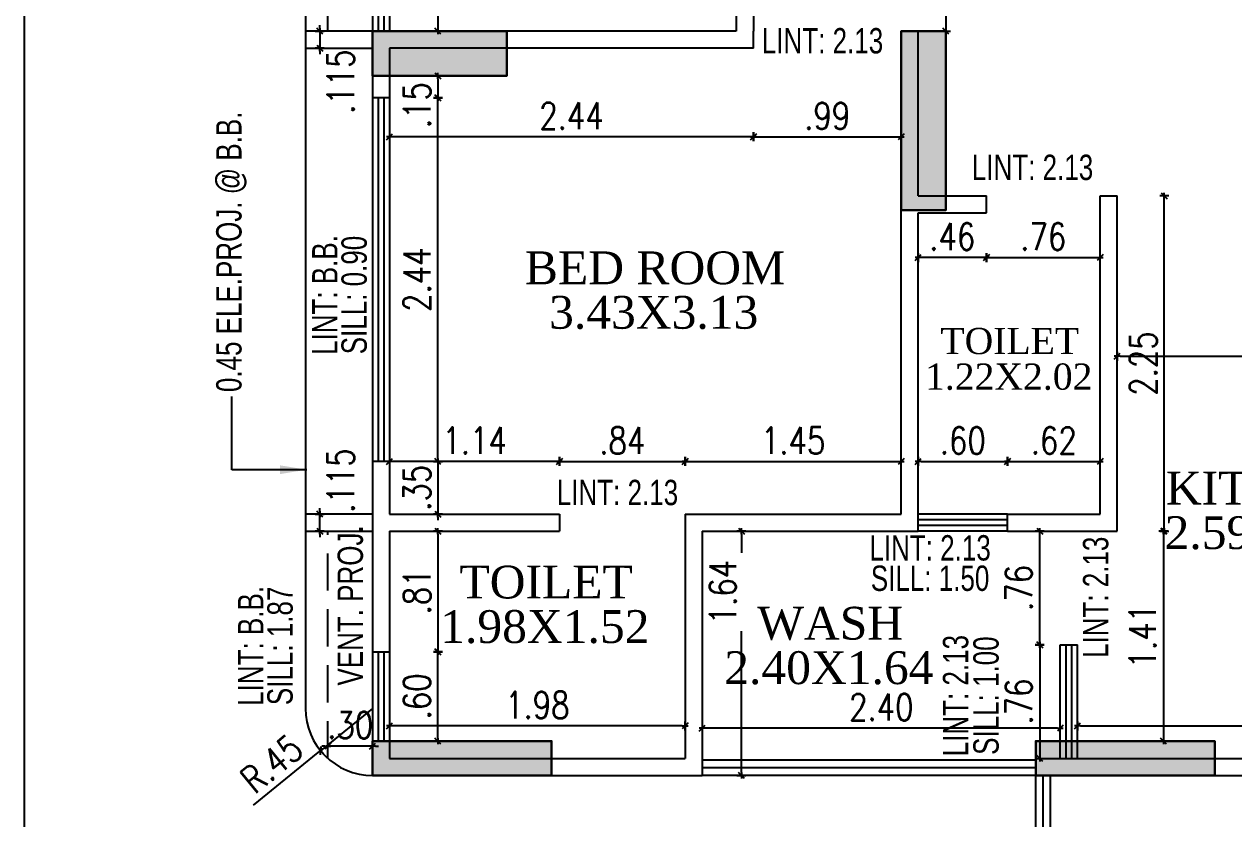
# Model space of a CAD drawing. Header units: inches. Extents: x 14235 to 14499, y 0 to 2549.
# Drawn here: x 14292.83 to 14300.94, y 2368.56 to 2373.89 of the extents above; entities that cross this region are included whole.
import ezdxf
from ezdxf.enums import TextEntityAlignment as Align

# ---------------------------------------------------------------- set-up
doc = ezdxf.new("R2010")
doc.units = ezdxf.units.IN
doc.header["$LTSCALE"] = 0.25
doc.header["$MEASUREMENT"] = 0
doc.header["$PDMODE"] = 35
doc.linetypes.add('DASHEDX2', pattern=[1.5, 1, -0.5])
for name, color, linetype in [('edges', 1, 'Continuous'), ('proj-internal', 1, 'DASHEDX2'), ('Stair', 56, 'Continuous'), ('steel', 251, 'Continuous'), ('text-large', 7, 'Continuous'), ('wall', 7, 'Continuous'), ('windows', 106, 'Continuous'), ('WORK TEX', 6, 'Continuous'), ('WORKING DIM', 7, 'Continuous')]:
    doc.layers.add(name, color=color, linetype=linetype)
doc.layers.add('P-COL', color=7, linetype='Continuous', lineweight=30)
doc.layers.add('P-COLHAT', color=8, linetype='Continuous', lineweight=25)
doc.styles.add('ARIAL', font='TIMES_0.TTF')
doc.styles.add('ARL', font='swisscl_0.ttf')
doc.styles.add('romans', font='romans.shx', dxfattribs={"width": 0.8})
doc.dimstyles.new('121', dxfattribs={"dimscale": 0.1, "dimtxt": 1.8, "dimasz": 0.2, "dimexe": 0.03125, "dimexo": 0.25, "dimgap": 0.5, "dimtad": 1, "dimzin": 4, "dimdsep": 46, "dimtxsty": 'romans', "dimblk1": 'MINITICK', "dimblk2": 'MINITICK', "dimsah": 1, "dimcen": 1, "dimse1": 1, "dimse2": 1, "dimclrd": 252, "dimclre": 256, "dimclrt": 7, "dimadec": 3, "dimazin": 0, "dimtfac": 0.8, "dimtix": 1, "dimtmove": 2, "dimatfit": 3, "dimfxl": 0, "dimtolj": 1, "dimtzin": 3, "dimarcsym": 0})
doc.dimstyles.new('DFSGSG', dxfattribs={"dimtxt": 0.17, "dimasz": 0.18, "dimexe": 0.18, "dimexo": 0.0625, "dimgap": 0.09, "dimtad": 1, "dimzin": 0, "dimdsep": 46, "dimtxsty": 'ARIAL', "dimcen": 0.09, "dimse1": 1, "dimse2": 1, "dimaunit": 1, "dimadec": 0, "dimazin": 0, "dimtfac": 1, "dimtix": 1, "dimtofl": 0, "dimtmove": 0, "dimatfit": 3, "dimfxl": 0, "dimtolj": 1, "dimtzin": 0, "dimarcsym": 0})

# ---------------------------------------------------------------- blocks, each defined once
blk = doc.blocks.new('B')
at = {"layer": 'P-COLHAT', "lineweight": 30}
for points in [[(-0.3, -4.2067), (-0.3, -4.5067), (0.6, -4.5067), (0.6, -4.2067)], [(3.2442, -5.4067), (3.5442, -5.4067), (3.5442, -4.2067), (3.2442, -4.2067)], [(-0.3, -9.1991), (-0.3, -8.9691), (0.9, -8.9691), (0.9, -9.1991)], [(4.1463, -9.1991), (4.1463, -8.9691), (5.3463, -8.9691), (5.3463, -9.1991)]]:
    blk.add_hatch(color=256, dxfattribs=at).paths.add_polyline_path(points)
at = {"layer": 'P-COL'}
for points in [[(-0.3, -4.2067), (-0.3, -4.5067), (0.6, -4.5067), (0.6, -4.2067)], [(3.2442, -5.4067), (3.5442, -5.4067), (3.5442, -4.2067), (3.2442, -4.2067)], [(-0.3, -9.1991), (-0.3, -8.9691), (0.9, -8.9691), (0.9, -9.1991)], [(4.1463, -9.1991), (4.1463, -8.9691), (5.3463, -8.9691), (5.3463, -9.1991)]]:
    blk.add_lwpolyline(points, close=True, dxfattribs=at)
blk = doc.blocks.new('MINITICK')
at = {"color": 7}
for p, q in [((1, 1), (-1, -1)), ((-1, 0), (1, 0)), ((0, -1.5), (0, 1.5))]:
    blk.add_line(p, q, dxfattribs=at)
blk = doc.blocks.new('*D160')
at = {"layer": 'Defpoints', "color": 0, "transparency": 16777216}
for p in [(14295.2779, 2374.4455), (14295.2779, 2373.8457), (14295.6018, 2373.8457)]:
    blk.add_point(p, dxfattribs=at)
at = {"layer": 'WORKING DIM', "color": 252, "lineweight": -2, "transparency": 16777216}
blk.add_line((14295.6018, 2374.4255), (14295.6018, 2373.8657), dxfattribs=at)
at = {"layer": 'WORKING DIM', "color": 252, "lineweight": -2, "transparency": 16777216, "xscale": 0.02, "yscale": 0.02, "zscale": 0.02}
for p, rotation in [((14295.6018, 2374.4455), 90), ((14295.6018, 2373.8457), 270)]:
    blk.add_blockref('MINITICK', p, dxfattribs=dict(at, rotation=rotation))
at = {"layer": 'WORKING DIM', "color": 7, "transparency": 16777216, "insert": (14295.4618, 2374.1456), "char_height": 0.18, "attachment_point": 5, "rotation": 90, "style": 'romans'}
blk.add_mtext('\\A1;.60', dxfattribs=at)
blk = doc.blocks.new('*D173')
at = {"layer": 'Defpoints', "color": 0, "transparency": 16777216}
for p in [(14299.0698, 2375.3701), (14299.0078, 2373.8457), (14299.0078, 2373.8457)]:
    blk.add_point(p, dxfattribs=at)
at = {"layer": 'WORKING DIM', "color": 252, "lineweight": -2, "transparency": 16777216}
blk.add_line((14299.0078, 2375.3501), (14299.0078, 2373.8657), dxfattribs=at)
at = {"layer": 'WORKING DIM', "color": 252, "lineweight": -2, "transparency": 16777216, "xscale": 0.02, "yscale": 0.02, "zscale": 0.02}
for p, rotation in [((14299.0078, 2375.3701), 90), ((14299.0078, 2373.8457), 270)]:
    blk.add_blockref('MINITICK', p, dxfattribs=dict(at, rotation=rotation))
at = {"layer": 'WORKING DIM', "color": 7, "transparency": 16777216, "insert": (14298.8678, 2374.6079), "char_height": 0.18, "attachment_point": 5, "rotation": 90, "style": 'romans'}
blk.add_mtext('\\A1;1.52', dxfattribs=at)
blk = doc.blocks.new('*D174')
at = {"layer": 'Defpoints', "color": 0, "transparency": 16777216}
for p in [(14295.2779, 2373.5457), (14295.2779, 2373.3984), (14295.6018, 2373.3984)]:
    blk.add_point(p, dxfattribs=at)
at = {"layer": 'WORKING DIM', "color": 252, "lineweight": -2, "transparency": 16777216}
blk.add_line((14295.6018, 2373.5257), (14295.6018, 2373.4184), dxfattribs=at)
at = {"layer": 'WORKING DIM', "color": 252, "lineweight": -2, "transparency": 16777216, "xscale": 0.02, "yscale": 0.02, "zscale": 0.02}
for p, rotation in [((14295.6018, 2373.5457), 90), ((14295.6018, 2373.3984), 270)]:
    blk.add_blockref('MINITICK', p, dxfattribs=dict(at, rotation=rotation))
at = {"layer": 'WORKING DIM', "color": 7, "transparency": 16777216, "insert": (14295.4618, 2373.3495), "char_height": 0.18, "attachment_point": 5, "rotation": 90, "style": 'romans'}
blk.add_mtext('\\A1;.15', dxfattribs=at)
blk = doc.blocks.new('*D175')
at = {"layer": 'Defpoints', "color": 0, "transparency": 16777216}
for p in [(14295.2779, 2373.3984), (14295.6018, 2373.3984), (14295.2779, 2370.9594)]:
    blk.add_point(p, dxfattribs=at)
at = {"layer": 'WORKING DIM', "color": 252, "lineweight": -2, "transparency": 16777216}
blk.add_line((14295.6018, 2370.9794), (14295.6018, 2373.3784), dxfattribs=at)
at = {"layer": 'WORKING DIM', "color": 252, "lineweight": -2, "transparency": 16777216, "xscale": 0.02, "yscale": 0.02, "zscale": 0.02}
for p, rotation in [((14295.6018, 2373.3984), 90), ((14295.6018, 2370.9594), 270)]:
    blk.add_blockref('MINITICK', p, dxfattribs=dict(at, rotation=rotation))
at = {"layer": 'WORKING DIM', "color": 7, "transparency": 16777216, "insert": (14295.4618, 2372.1789), "char_height": 0.18, "attachment_point": 5, "rotation": 90, "style": 'romans'}
blk.add_mtext('\\A1;2.44', dxfattribs=at)
blk = doc.blocks.new('*D176')
at = {"layer": 'Defpoints', "color": 0, "transparency": 16777216}
for p in [(14295.2779, 2370.9594), (14295.2779, 2370.6064), (14295.6018, 2370.6064)]:
    blk.add_point(p, dxfattribs=at)
at = {"layer": 'WORKING DIM', "color": 252, "lineweight": -2, "transparency": 16777216}
for p, q in [((14295.6018, 2370.9794), (14295.6018, 2370.9994)), ((14295.6018, 2370.9594), (14295.6018, 2370.6064)), ((14295.6018, 2370.5864), (14295.6018, 2370.5664))]:
    blk.add_line(p, q, dxfattribs=at)
at = {"layer": 'WORKING DIM', "color": 252, "lineweight": -2, "transparency": 16777216, "xscale": 0.02, "yscale": 0.02, "zscale": 0.02}
for p, rotation in [((14295.6018, 2370.9594), 270), ((14295.6018, 2370.6064), 90)]:
    blk.add_blockref('MINITICK', p, dxfattribs=dict(at, rotation=rotation))
at = {"layer": 'WORKING DIM', "color": 7, "transparency": 16777216, "insert": (14295.4618, 2370.7829), "char_height": 0.18, "attachment_point": 5, "rotation": 90, "style": 'romans'}
blk.add_mtext('\\A1;.35', dxfattribs=at)
blk = doc.blocks.new('*D177')
at = {"layer": 'Defpoints', "color": 0, "transparency": 16777216}
for p in [(14297.7169, 2373.7314), (14295.2779, 2373.5457), (14295.2779, 2373.137)]:
    blk.add_point(p, dxfattribs=at)
at = {"layer": 'WORKING DIM', "color": 252, "lineweight": -2, "transparency": 16777216}
blk.add_line((14297.6969, 2373.137), (14295.2979, 2373.137), dxfattribs=at)
at = {"layer": 'WORKING DIM', "color": 252, "lineweight": -2, "transparency": 16777216, "xscale": 0.02, "yscale": 0.02, "zscale": 0.02, "rotation": 180}
blk.add_blockref('MINITICK', (14295.2779, 2373.137), dxfattribs=at)
at = {"layer": 'WORKING DIM', "color": 252, "lineweight": -2, "transparency": 16777216, "xscale": 0.02, "yscale": 0.02, "zscale": 0.02}
blk.add_blockref('MINITICK', (14297.7169, 2373.137), dxfattribs=at)
at = {"layer": 'WORKING DIM', "color": 7, "transparency": 16777216, "insert": (14296.4974, 2373.277), "char_height": 0.18, "attachment_point": 5, "style": 'romans'}
blk.add_mtext('\\A1;2.44', dxfattribs=at)
blk = doc.blocks.new('*D178')
at = {"layer": 'Defpoints', "color": 0, "transparency": 16777216}
for p in [(14297.7169, 2373.7314), (14298.7078, 2373.7429), (14298.7078, 2373.137)]:
    blk.add_point(p, dxfattribs=at)
at = {"layer": 'WORKING DIM', "color": 252, "lineweight": -2, "transparency": 16777216}
blk.add_line((14297.7369, 2373.137), (14298.6878, 2373.137), dxfattribs=at)
at = {"layer": 'WORKING DIM', "color": 252, "lineweight": -2, "transparency": 16777216, "xscale": 0.02, "yscale": 0.02, "zscale": 0.02, "rotation": 180}
blk.add_blockref('MINITICK', (14297.7169, 2373.137), dxfattribs=at)
at = {"layer": 'WORKING DIM', "color": 252, "lineweight": -2, "transparency": 16777216, "xscale": 0.02, "yscale": 0.02, "zscale": 0.02}
blk.add_blockref('MINITICK', (14298.7078, 2373.137), dxfattribs=at)
at = {"layer": 'WORKING DIM', "color": 7, "transparency": 16777216, "insert": (14298.2123, 2373.277), "char_height": 0.18, "attachment_point": 5, "style": 'romans'}
blk.add_mtext('\\A1;.99', dxfattribs=at)
blk = doc.blocks.new('*D179')
at = {"layer": 'Defpoints', "color": 0, "transparency": 16777216}
for p in [(14295.2779, 2370.9594), (14295.2779, 2370.6064), (14296.4174, 2370.6064)]:
    blk.add_point(p, dxfattribs=at)
at = {"layer": 'WORKING DIM', "color": 252, "lineweight": -2, "transparency": 16777216}
blk.add_line((14296.3974, 2370.9594), (14295.2979, 2370.9594), dxfattribs=at)
at = {"layer": 'WORKING DIM', "color": 252, "lineweight": -2, "transparency": 16777216, "xscale": 0.02, "yscale": 0.02, "zscale": 0.02, "rotation": 180}
blk.add_blockref('MINITICK', (14295.2779, 2370.9594), dxfattribs=at)
at = {"layer": 'WORKING DIM', "color": 252, "lineweight": -2, "transparency": 16777216, "xscale": 0.02, "yscale": 0.02, "zscale": 0.02}
blk.add_blockref('MINITICK', (14296.4174, 2370.9594), dxfattribs=at)
at = {"layer": 'WORKING DIM', "color": 7, "transparency": 16777216, "insert": (14295.8476, 2371.0994), "char_height": 0.18, "attachment_point": 5, "style": 'romans'}
blk.add_mtext('\\A1;1.14', dxfattribs=at)
blk = doc.blocks.new('*D180')
at = {"layer": 'Defpoints', "color": 0, "transparency": 16777216}
for p in [(14297.2596, 2370.9594), (14296.4174, 2370.492), (14297.2596, 2370.492)]:
    blk.add_point(p, dxfattribs=at)
at = {"layer": 'WORKING DIM', "color": 252, "lineweight": -2, "transparency": 16777216}
blk.add_line((14296.4374, 2370.9594), (14297.2396, 2370.9594), dxfattribs=at)
at = {"layer": 'WORKING DIM', "color": 252, "lineweight": -2, "transparency": 16777216, "xscale": 0.02, "yscale": 0.02, "zscale": 0.02, "rotation": 180}
blk.add_blockref('MINITICK', (14296.4174, 2370.9594), dxfattribs=at)
at = {"layer": 'WORKING DIM', "color": 252, "lineweight": -2, "transparency": 16777216, "xscale": 0.02, "yscale": 0.02, "zscale": 0.02}
blk.add_blockref('MINITICK', (14297.2596, 2370.9594), dxfattribs=at)
at = {"layer": 'WORKING DIM', "color": 7, "transparency": 16777216, "insert": (14296.8385, 2371.0994), "char_height": 0.18, "attachment_point": 5, "style": 'romans'}
blk.add_mtext('\\A1;.84', dxfattribs=at)
blk = doc.blocks.new('*D181')
at = {"layer": 'Defpoints', "color": 0, "transparency": 16777216}
for p in [(14298.7078, 2370.9594), (14297.2596, 2370.6064), (14298.7078, 2370.6064)]:
    blk.add_point(p, dxfattribs=at)
at = {"layer": 'WORKING DIM', "color": 252, "lineweight": -2, "transparency": 16777216}
blk.add_line((14297.2796, 2370.9594), (14298.6878, 2370.9594), dxfattribs=at)
at = {"layer": 'WORKING DIM', "color": 252, "lineweight": -2, "transparency": 16777216, "xscale": 0.02, "yscale": 0.02, "zscale": 0.02, "rotation": 180}
blk.add_blockref('MINITICK', (14297.2596, 2370.9594), dxfattribs=at)
at = {"layer": 'WORKING DIM', "color": 252, "lineweight": -2, "transparency": 16777216, "xscale": 0.02, "yscale": 0.02, "zscale": 0.02}
blk.add_blockref('MINITICK', (14298.7078, 2370.9594), dxfattribs=at)
at = {"layer": 'WORKING DIM', "color": 7, "transparency": 16777216, "insert": (14297.9837, 2371.0994), "char_height": 0.18, "attachment_point": 5, "style": 'romans'}
blk.add_mtext('\\A1;1.45', dxfattribs=at)
blk = doc.blocks.new('*D182')
at = {"layer": 'Defpoints', "color": 0, "transparency": 16777216}
for p in [(14295.2779, 2370.492), (14295.2779, 2369.6831), (14295.6018, 2369.6831)]:
    blk.add_point(p, dxfattribs=at)
at = {"layer": 'WORKING DIM', "color": 252, "lineweight": -2, "transparency": 16777216}
blk.add_line((14295.6018, 2370.472), (14295.6018, 2369.7031), dxfattribs=at)
at = {"layer": 'WORKING DIM', "color": 252, "lineweight": -2, "transparency": 16777216, "xscale": 0.02, "yscale": 0.02, "zscale": 0.02}
for p, rotation in [((14295.6018, 2370.492), 90), ((14295.6018, 2369.6831), 270)]:
    blk.add_blockref('MINITICK', p, dxfattribs=dict(at, rotation=rotation))
at = {"layer": 'WORKING DIM', "color": 7, "transparency": 16777216, "insert": (14295.4618, 2370.0876), "char_height": 0.18, "attachment_point": 5, "rotation": 90, "style": 'romans'}
blk.add_mtext('\\A1;.81', dxfattribs=at)
blk = doc.blocks.new('*D183')
at = {"layer": 'Defpoints', "color": 0, "transparency": 16777216}
for p in [(14295.2779, 2369.6831), (14295.6018, 2369.6831), (14295.2779, 2369.0833)]:
    blk.add_point(p, dxfattribs=at)
at = {"layer": 'WORKING DIM', "color": 252, "lineweight": -2, "transparency": 16777216}
blk.add_line((14295.6018, 2369.1033), (14295.6018, 2369.6631), dxfattribs=at)
at = {"layer": 'WORKING DIM', "color": 252, "lineweight": -2, "transparency": 16777216, "xscale": 0.02, "yscale": 0.02, "zscale": 0.02}
for p, rotation in [((14295.6018, 2369.6831), 90), ((14295.6018, 2369.0833), 270)]:
    blk.add_blockref('MINITICK', p, dxfattribs=dict(at, rotation=rotation))
at = {"layer": 'WORKING DIM', "color": 7, "transparency": 16777216, "insert": (14295.4618, 2369.3832), "char_height": 0.18, "attachment_point": 5, "rotation": 90, "style": 'romans'}
blk.add_mtext('\\A1;.60', dxfattribs=at)
blk = doc.blocks.new('*D184')
at = {"layer": 'Defpoints', "color": 0, "transparency": 16777216}
for p in [(14295.2779, 2369.1857), (14295.2779, 2369.1857), (14297.2596, 2369.1857)]:
    blk.add_point(p, dxfattribs=at)
at = {"layer": 'WORKING DIM', "color": 252, "lineweight": -2, "transparency": 16777216}
blk.add_line((14297.2396, 2369.1857), (14295.2979, 2369.1857), dxfattribs=at)
at = {"layer": 'WORKING DIM', "color": 252, "lineweight": -2, "transparency": 16777216, "xscale": 0.02, "yscale": 0.02, "zscale": 0.02, "rotation": 180}
blk.add_blockref('MINITICK', (14295.2779, 2369.1857), dxfattribs=at)
at = {"layer": 'WORKING DIM', "color": 252, "lineweight": -2, "transparency": 16777216, "xscale": 0.02, "yscale": 0.02, "zscale": 0.02}
blk.add_blockref('MINITICK', (14297.2596, 2369.1857), dxfattribs=at)
at = {"layer": 'WORKING DIM', "color": 7, "transparency": 16777216, "insert": (14296.2687, 2369.3257), "char_height": 0.18, "attachment_point": 5, "style": 'romans'}
blk.add_mtext('\\A1;1.98', dxfattribs=at)
blk = doc.blocks.new('*D185')
at = {"layer": 'Defpoints', "color": 0, "transparency": 16777216}
for p in [(14299.8892, 2369.7299), (14299.6368, 2368.9677), (14299.8892, 2368.9677)]:
    blk.add_point(p, dxfattribs=at)
at = {"layer": 'WORKING DIM', "color": 252, "lineweight": -2, "transparency": 16777216}
blk.add_line((14299.6368, 2369.7099), (14299.6368, 2368.9877), dxfattribs=at)
at = {"layer": 'WORKING DIM', "color": 252, "lineweight": -2, "transparency": 16777216, "xscale": 0.02, "yscale": 0.02, "zscale": 0.02}
for p, rotation in [((14299.6368, 2369.7299), 90), ((14299.6368, 2368.9677), 270)]:
    blk.add_blockref('MINITICK', p, dxfattribs=dict(at, rotation=rotation))
at = {"layer": 'WORKING DIM', "color": 7, "transparency": 16777216, "insert": (14299.4968, 2369.3488), "char_height": 0.18, "attachment_point": 5, "rotation": 90, "style": 'romans'}
blk.add_mtext('\\A1;.76', dxfattribs=at)
blk = doc.blocks.new('*D186')
at = {"layer": 'Defpoints', "color": 0, "transparency": 16777216}
for p in [(14299.6368, 2370.492), (14299.7748, 2370.492), (14299.7748, 2369.7299)]:
    blk.add_point(p, dxfattribs=at)
at = {"layer": 'WORKING DIM', "color": 252, "lineweight": -2, "transparency": 16777216}
blk.add_line((14299.6368, 2369.7499), (14299.6368, 2370.472), dxfattribs=at)
at = {"layer": 'WORKING DIM', "color": 252, "lineweight": -2, "transparency": 16777216, "xscale": 0.02, "yscale": 0.02, "zscale": 0.02}
for p, rotation in [((14299.6368, 2370.492), 90), ((14299.6368, 2369.7299), 270)]:
    blk.add_blockref('MINITICK', p, dxfattribs=dict(at, rotation=rotation))
at = {"layer": 'WORKING DIM', "color": 7, "transparency": 16777216, "insert": (14299.4968, 2370.111), "char_height": 0.18, "attachment_point": 5, "rotation": 90, "style": 'romans'}
blk.add_mtext('\\A1;.76', dxfattribs=at)
blk = doc.blocks.new('*D187')
at = {"layer": 'Defpoints', "color": 0, "transparency": 16777216}
for p in [(14300.0701, 2370.492), (14300.0701, 2369.0833), (14300.4659, 2369.0833)]:
    blk.add_point(p, dxfattribs=at)
at = {"layer": 'WORKING DIM', "color": 252, "lineweight": -2, "transparency": 16777216}
blk.add_line((14300.4659, 2370.472), (14300.4659, 2369.1033), dxfattribs=at)
at = {"layer": 'WORKING DIM', "color": 252, "lineweight": -2, "transparency": 16777216, "xscale": 0.02, "yscale": 0.02, "zscale": 0.02}
for p, rotation in [((14300.4659, 2370.492), 90), ((14300.4659, 2369.0833), 270)]:
    blk.add_blockref('MINITICK', p, dxfattribs=dict(at, rotation=rotation))
at = {"layer": 'WORKING DIM', "color": 7, "transparency": 16777216, "insert": (14300.3259, 2369.7877), "char_height": 0.18, "attachment_point": 5, "rotation": 90, "style": 'romans'}
blk.add_mtext('\\A1;1.41', dxfattribs=at)
blk = doc.blocks.new('*D188')
at = {"layer": 'Defpoints', "color": 0, "transparency": 16777216}
for p in [(14300.1559, 2372.7405), (14300.4718, 2372.7405), (14300.1559, 2370.492)]:
    blk.add_point(p, dxfattribs=at)
at = {"layer": 'WORKING DIM', "color": 252, "lineweight": -2, "transparency": 16777216}
blk.add_line((14300.4718, 2370.512), (14300.4718, 2372.7205), dxfattribs=at)
at = {"layer": 'WORKING DIM', "color": 252, "lineweight": -2, "transparency": 16777216, "xscale": 0.02, "yscale": 0.02, "zscale": 0.02}
for p, rotation in [((14300.4718, 2372.7405), 90), ((14300.4718, 2370.492), 270)]:
    blk.add_blockref('MINITICK', p, dxfattribs=dict(at, rotation=rotation))
at = {"layer": 'WORKING DIM', "color": 7, "transparency": 16777216, "insert": (14300.3318, 2371.6163), "char_height": 0.18, "attachment_point": 5, "rotation": 90, "style": 'romans'}
blk.add_mtext('\\A1;2.25', dxfattribs=at)
blk = doc.blocks.new('*D189')
at = {"layer": 'Defpoints', "color": 0, "transparency": 16777216}
for p in [(14299.8892, 2369.3488), (14302.7474, 2369.3488), (14302.7474, 2369.1857)]:
    blk.add_point(p, dxfattribs=at)
at = {"layer": 'WORKING DIM', "color": 252, "lineweight": -2, "transparency": 16777216}
blk.add_line((14299.9092, 2369.1857), (14302.7274, 2369.1857), dxfattribs=at)
at = {"layer": 'WORKING DIM', "color": 252, "lineweight": -2, "transparency": 16777216, "xscale": 0.02, "yscale": 0.02, "zscale": 0.02, "rotation": 180}
blk.add_blockref('MINITICK', (14299.8892, 2369.1857), dxfattribs=at)
at = {"layer": 'WORKING DIM', "color": 252, "lineweight": -2, "transparency": 16777216, "xscale": 0.02, "yscale": 0.02, "zscale": 0.02}
blk.add_blockref('MINITICK', (14302.7474, 2369.1857), dxfattribs=at)
at = {"layer": 'WORKING DIM', "color": 7, "transparency": 16777216, "insert": (14301.3183, 2369.3257), "char_height": 0.18, "attachment_point": 5, "style": 'romans'}
blk.add_mtext('\\A1;2.86', dxfattribs=at)
blk = doc.blocks.new('*D190')
at = {"layer": 'Defpoints', "color": 0, "transparency": 16777216}
for p in [(14298.8221, 2372.6262), (14299.2794, 2372.6262), (14298.8221, 2372.3271)]:
    blk.add_point(p, dxfattribs=at)
at = {"layer": 'WORKING DIM', "color": 252, "lineweight": -2, "transparency": 16777216}
blk.add_line((14299.2594, 2372.3271), (14298.8421, 2372.3271), dxfattribs=at)
at = {"layer": 'WORKING DIM', "color": 252, "lineweight": -2, "transparency": 16777216, "xscale": 0.02, "yscale": 0.02, "zscale": 0.02, "rotation": 180}
blk.add_blockref('MINITICK', (14298.8221, 2372.3271), dxfattribs=at)
at = {"layer": 'WORKING DIM', "color": 252, "lineweight": -2, "transparency": 16777216, "xscale": 0.02, "yscale": 0.02, "zscale": 0.02}
blk.add_blockref('MINITICK', (14299.2794, 2372.3271), dxfattribs=at)
at = {"layer": 'WORKING DIM', "color": 7, "transparency": 16777216, "insert": (14299.0507, 2372.4671), "char_height": 0.18, "attachment_point": 5, "style": 'romans'}
blk.add_mtext('\\A1;.46', dxfattribs=at)
blk = doc.blocks.new('*D191')
at = {"layer": 'Defpoints', "color": 0, "transparency": 16777216}
for p in [(14299.2794, 2372.6262), (14300.0416, 2372.6262), (14300.0416, 2372.3271)]:
    blk.add_point(p, dxfattribs=at)
at = {"layer": 'WORKING DIM', "color": 252, "lineweight": -2, "transparency": 16777216}
blk.add_line((14299.2994, 2372.3271), (14300.0216, 2372.3271), dxfattribs=at)
at = {"layer": 'WORKING DIM', "color": 252, "lineweight": -2, "transparency": 16777216, "xscale": 0.02, "yscale": 0.02, "zscale": 0.02, "rotation": 180}
blk.add_blockref('MINITICK', (14299.2794, 2372.3271), dxfattribs=at)
at = {"layer": 'WORKING DIM', "color": 252, "lineweight": -2, "transparency": 16777216, "xscale": 0.02, "yscale": 0.02, "zscale": 0.02}
blk.add_blockref('MINITICK', (14300.0416, 2372.3271), dxfattribs=at)
at = {"layer": 'WORKING DIM', "color": 7, "transparency": 16777216, "insert": (14299.6605, 2372.4671), "char_height": 0.18, "attachment_point": 5, "style": 'romans'}
blk.add_mtext('\\A1;.76', dxfattribs=at)
blk = doc.blocks.new('*D192')
at = {"layer": 'Defpoints', "color": 0, "transparency": 16777216}
for p in [(14299.42, 2370.9594), (14298.8221, 2370.6064), (14299.42, 2370.6064)]:
    blk.add_point(p, dxfattribs=at)
at = {"layer": 'WORKING DIM', "color": 252, "lineweight": -2, "transparency": 16777216}
blk.add_line((14298.8421, 2370.9594), (14299.4, 2370.9594), dxfattribs=at)
at = {"layer": 'WORKING DIM', "color": 252, "lineweight": -2, "transparency": 16777216, "xscale": 0.02, "yscale": 0.02, "zscale": 0.02, "rotation": 180}
blk.add_blockref('MINITICK', (14298.8221, 2370.9594), dxfattribs=at)
at = {"layer": 'WORKING DIM', "color": 252, "lineweight": -2, "transparency": 16777216, "xscale": 0.02, "yscale": 0.02, "zscale": 0.02}
blk.add_blockref('MINITICK', (14299.42, 2370.9594), dxfattribs=at)
at = {"layer": 'WORKING DIM', "color": 7, "transparency": 16777216, "insert": (14299.121, 2371.0994), "char_height": 0.18, "attachment_point": 5, "style": 'romans'}
blk.add_mtext('\\A1;.60', dxfattribs=at)
blk = doc.blocks.new('*D193')
at = {"layer": 'Defpoints', "color": 0, "transparency": 16777216}
for p in [(14300.0416, 2370.9594), (14299.42, 2370.6064), (14300.0416, 2370.6064)]:
    blk.add_point(p, dxfattribs=at)
at = {"layer": 'WORKING DIM', "color": 252, "lineweight": -2, "transparency": 16777216}
blk.add_line((14299.44, 2370.9594), (14300.0216, 2370.9594), dxfattribs=at)
at = {"layer": 'WORKING DIM', "color": 252, "lineweight": -2, "transparency": 16777216, "xscale": 0.02, "yscale": 0.02, "zscale": 0.02, "rotation": 180}
blk.add_blockref('MINITICK', (14299.42, 2370.9594), dxfattribs=at)
at = {"layer": 'WORKING DIM', "color": 252, "lineweight": -2, "transparency": 16777216, "xscale": 0.02, "yscale": 0.02, "zscale": 0.02}
blk.add_blockref('MINITICK', (14300.0416, 2370.9594), dxfattribs=at)
at = {"layer": 'WORKING DIM', "color": 7, "transparency": 16777216, "insert": (14299.7308, 2371.0994), "char_height": 0.18, "attachment_point": 5, "style": 'romans'}
blk.add_mtext('\\A1;.62', dxfattribs=at)
blk = doc.blocks.new('*D194')
at = {"layer": 'Defpoints', "color": 0, "transparency": 16777216}
for p in [(14297.8955, 2370.492), (14297.6367, 2368.8533), (14297.8955, 2368.8533)]:
    blk.add_point(p, dxfattribs=at)
at = {"layer": 'WORKING DIM', "color": 252, "lineweight": -2, "transparency": 16777216}
for p, q in [((14297.6367, 2370.472), (14297.6367, 2370.346)), ((14297.6367, 2368.8733), (14297.6367, 2369.8209))]:
    blk.add_line(p, q, dxfattribs=at)
at = {"layer": 'WORKING DIM', "color": 252, "lineweight": -2, "transparency": 16777216, "xscale": 0.02, "yscale": 0.02, "zscale": 0.02}
for p, rotation in [((14297.6367, 2370.492), 90), ((14297.6367, 2368.8533), 270)]:
    blk.add_blockref('MINITICK', p, dxfattribs=dict(at, rotation=rotation))
at = {"layer": 'WORKING DIM', "color": 7, "transparency": 16777216, "insert": (14297.5122, 2370.0834), "char_height": 0.18, "attachment_point": 5, "rotation": 90, "style": 'romans'}
blk.add_mtext('\\A1;1.64', dxfattribs=at)
blk = doc.blocks.new('*D195')
at = {"layer": 'Defpoints', "color": 0, "transparency": 16777216}
for p in [(14300.1559, 2372.105), (14302.7474, 2371.6653), (14302.7474, 2371.6653)]:
    blk.add_point(p, dxfattribs=at)
at = {"layer": 'WORKING DIM', "color": 252, "lineweight": -2, "transparency": 16777216}
blk.add_line((14300.1759, 2371.6653), (14302.7274, 2371.6653), dxfattribs=at)
at = {"layer": 'WORKING DIM', "color": 252, "lineweight": -2, "transparency": 16777216, "xscale": 0.02, "yscale": 0.02, "zscale": 0.02, "rotation": 180}
blk.add_blockref('MINITICK', (14300.1559, 2371.6653), dxfattribs=at)
at = {"layer": 'WORKING DIM', "color": 252, "lineweight": -2, "transparency": 16777216, "xscale": 0.02, "yscale": 0.02, "zscale": 0.02}
blk.add_blockref('MINITICK', (14302.7474, 2371.6653), dxfattribs=at)
at = {"layer": 'WORKING DIM', "color": 7, "transparency": 16777216, "insert": (14301.4517, 2371.8053), "char_height": 0.18, "attachment_point": 5, "style": 'romans'}
blk.add_mtext('\\A1;2.59', dxfattribs=at)
blk = doc.blocks.new('*D253')
at = {"layer": 'Defpoints', "color": 0, "transparency": 16777216}
for p in [(14297.3739, 2369.5924), (14299.7748, 2369.5924), (14297.3739, 2369.1713)]:
    blk.add_point(p, dxfattribs=at)
at = {"layer": 'WORKING DIM', "color": 252, "lineweight": -2, "transparency": 16777216}
blk.add_line((14299.7548, 2369.1713), (14297.3939, 2369.1713), dxfattribs=at)
at = {"layer": 'WORKING DIM', "color": 252, "lineweight": -2, "transparency": 16777216, "xscale": 0.02, "yscale": 0.02, "zscale": 0.02, "rotation": 180}
blk.add_blockref('MINITICK', (14297.3739, 2369.1713), dxfattribs=at)
at = {"layer": 'WORKING DIM', "color": 252, "lineweight": -2, "transparency": 16777216, "xscale": 0.02, "yscale": 0.02, "zscale": 0.02}
blk.add_blockref('MINITICK', (14299.7748, 2369.1713), dxfattribs=at)
at = {"layer": 'WORKING DIM', "color": 7, "transparency": 16777216, "insert": (14298.5744, 2369.3113), "char_height": 0.18, "attachment_point": 5, "style": 'romans'}
blk.add_mtext('\\A1;2.40', dxfattribs=at)
blk = doc.blocks.new('*D366')
at = {"layer": 'Defpoints', "color": 0, "transparency": 16777216}
for p in [(14294.8636, 2369.2566), (14295.1636, 2369.175), (14294.8636, 2369.0507)]:
    blk.add_point(p, dxfattribs=at)
at = {"layer": 'WORKING DIM', "color": 252, "lineweight": -2, "transparency": 16777216}
for p, q in [((14294.8436, 2369.0507), (14294.8236, 2369.0507)), ((14295.1636, 2369.0507), (14294.8636, 2369.0507)), ((14295.1836, 2369.0507), (14295.2036, 2369.0507))]:
    blk.add_line(p, q, dxfattribs=at)
at = {"layer": 'WORKING DIM', "color": 252, "lineweight": -2, "transparency": 16777216, "xscale": 0.02, "yscale": 0.02, "zscale": 0.02}
blk.add_blockref('MINITICK', (14294.8636, 2369.0507), dxfattribs=at)
at = {"layer": 'WORKING DIM', "color": 252, "lineweight": -2, "transparency": 16777216, "xscale": 0.02, "yscale": 0.02, "zscale": 0.02, "rotation": 180}
blk.add_blockref('MINITICK', (14295.1636, 2369.0507), dxfattribs=at)
at = {"layer": 'WORKING DIM', "color": 7, "transparency": 16777216, "insert": (14295.0136, 2369.1907), "char_height": 0.18, "attachment_point": 5, "style": 'romans'}
blk.add_mtext('\\A1;.30', dxfattribs=at)
blk = doc.blocks.new('*D378')
at = {"layer": 'Defpoints', "color": 0, "transparency": 16777216}
for p in [(14294.786, 2373.8457), (14294.786, 2373.7314), (14294.8096, 2373.7314)]:
    blk.add_point(p, dxfattribs=at)
at = {"layer": 'WORKING DIM', "color": 252, "lineweight": -2, "transparency": 16777216}
for p, q in [((14294.8096, 2373.8657), (14294.8096, 2373.8857)), ((14294.8096, 2373.8457), (14294.8096, 2373.7314)), ((14294.8096, 2373.7114), (14294.8096, 2373.6914))]:
    blk.add_line(p, q, dxfattribs=at)
at = {"layer": 'WORKING DIM', "color": 252, "lineweight": -2, "transparency": 16777216, "xscale": 0.02, "yscale": 0.02, "zscale": 0.02}
for p, rotation in [((14294.8096, 2373.8457), 270), ((14294.8096, 2373.7314), 90)]:
    blk.add_blockref('MINITICK', p, dxfattribs=dict(at, rotation=rotation))
at = {"layer": 'WORKING DIM', "color": 7, "transparency": 16777216, "insert": (14294.9496, 2373.5064), "char_height": 0.18, "attachment_point": 5, "rotation": 90, "style": 'romans'}
blk.add_mtext('\\A1;.115', dxfattribs=at)
blk = doc.blocks.new('*D379')
at = {"layer": 'Defpoints', "color": 0, "transparency": 16777216}
for p in [(14294.786, 2370.6064), (14294.8096, 2370.6064), (14294.786, 2370.492)]:
    blk.add_point(p, dxfattribs=at)
at = {"layer": 'WORKING DIM', "color": 252, "lineweight": -2, "transparency": 16777216}
for p, q in [((14294.8096, 2370.6264), (14294.8096, 2370.6464)), ((14294.8096, 2370.492), (14294.8096, 2370.6064)), ((14294.8096, 2370.472), (14294.8096, 2370.452))]:
    blk.add_line(p, q, dxfattribs=at)
at = {"layer": 'WORKING DIM', "color": 252, "lineweight": -2, "transparency": 16777216, "xscale": 0.02, "yscale": 0.02, "zscale": 0.02}
for p, rotation in [((14294.8096, 2370.6064), 270), ((14294.8096, 2370.492), 90)]:
    blk.add_blockref('MINITICK', p, dxfattribs=dict(at, rotation=rotation))
at = {"layer": 'WORKING DIM', "color": 7, "transparency": 16777216, "insert": (14294.9496, 2370.8313), "char_height": 0.18, "attachment_point": 5, "rotation": 90, "style": 'romans'}
blk.add_mtext('\\A1;.115', dxfattribs=at)
blk = doc.blocks.new('*D387')
at = {"layer": 'Defpoints', "color": 0, "transparency": 16777216}
for p in [(14295.1636, 2369.3033), (14294.8149, 2369.0188)]:
    blk.add_point(p, dxfattribs=at)
at = {"layer": 'WORKING DIM', "color": 252, "lineweight": -2, "transparency": 16777216}
for p, q in [((14295.1636, 2369.3033), (14294.8149, 2369.0188)), ((14294.3664, 2368.6529), (14294.7994, 2369.0062))]:
    blk.add_line(p, q, dxfattribs=at)
at = {"layer": 'WORKING DIM', "color": 252, "lineweight": -2, "transparency": 16777216, "xscale": 0.02, "yscale": 0.02, "zscale": 0.02, "rotation": 39.21505301851253}
blk.add_blockref('MINITICK', (14294.8149, 2369.0188), dxfattribs=at)
at = {"layer": 'WORKING DIM', "color": 7, "transparency": 16777216, "insert": (14294.4866, 2368.9317), "char_height": 0.18, "attachment_point": 5, "rotation": 39.21505, "style": 'romans'}
blk.add_mtext('\\A1;R.45', dxfattribs=at)

msp = doc.modelspace()

# ---------------------------------------------------------------- linework, layer by layer
at = {"layer": 'edges', "ltscale": 0.4}
msp.add_line((14294.7136, 2378.9524), (14294.7136, 2369.3033), dxfattribs=at)
for points in [[(14295.1636, 2373.8457), (14294.7136, 2373.8457), (14294.7136, 2373.7314), (14295.1636, 2373.7314)], [(14295.1636, 2370.6064), (14294.7136, 2370.6064), (14294.7136, 2370.492), (14295.1636, 2370.492)]]:
    msp.add_lwpolyline(points, dxfattribs=at)
msp.add_arc((14295.1636, 2369.3033), 0.45, 180, 270, dxfattribs=at)
at = {"layer": 'proj-internal'}
for p, q in [((14294.8636, 2373.8457), (14294.8636, 2375.3701)), ((14294.8636, 2368.9679), (14294.8636, 2370.492))]:
    msp.add_line(p, q, dxfattribs=at)
at = {"layer": 'Stair', "ltscale": 2}
for p, q in [((14299.6099, 2364.8518), (14299.6099, 2368.8533)), ((14299.6599, 2364.8518), (14299.6599, 2368.8533)), ((14299.7099, 2364.8518), (14299.7099, 2368.8533))]:
    msp.add_line(p, q, dxfattribs=at)
at = {"layer": 'steel'}
for p, q in [((14299.6099, 2368.955), (14297.3739, 2368.955)), ((14299.6099, 2368.9041), (14297.3739, 2368.9041)), ((14299.6099, 2368.8533), (14297.3739, 2368.8533))]:
    msp.add_line(p, q, dxfattribs=at)
at = {"layer": 'wall'}
for p, q in [((14297.6026, 2375.4844), (14297.6026, 2373.8457)), ((14297.7169, 2375.3701), (14297.7169, 2373.8457)), ((14295.1636, 2373.8457), (14295.1636, 2373.3984)), ((14297.6026, 2373.8457), (14295.1636, 2373.8457)), ((14297.7169, 2373.7314), (14297.7169, 2373.8457)), ((14297.7169, 2373.8457), (14297.7169, 2373.8457)), ((14298.7078, 2370.6064), (14298.7078, 2373.8457)), ((14298.8221, 2373.8457), (14298.7078, 2373.8457)), ((14298.8221, 2372.7405), (14298.8221, 2373.8457)), ((14297.7169, 2373.7314), (14295.2779, 2373.7314)), ((14295.2779, 2373.7314), (14295.2779, 2373.3984)), ((14295.2779, 2373.3984), (14295.1636, 2373.3984)), ((14298.8221, 2372.7405), (14299.2794, 2372.7405)), ((14299.2794, 2372.6262), (14299.2794, 2372.7405)), ((14300.0416, 2372.7405), (14300.1559, 2372.7405)), ((14300.0416, 2370.6064), (14300.0416, 2372.7405)), ((14300.1559, 2370.492), (14300.1559, 2372.7405)), ((14298.8221, 2372.6262), (14299.2794, 2372.6262)), ((14298.8221, 2370.492), (14298.8221, 2372.6262)), ((14295.2779, 2370.9594), (14295.1636, 2370.9594)), ((14295.1636, 2370.9594), (14295.1636, 2369.6831)), ((14295.2779, 2370.9594), (14295.2779, 2370.6064)), ((14295.2779, 2370.6064), (14296.4174, 2370.6064)), ((14296.4174, 2370.6064), (14296.4174, 2370.492)), ((14297.2596, 2370.6064), (14298.7078, 2370.6064)), ((14297.2596, 2370.6064), (14297.2596, 2368.9677)), ((14299.42, 2370.6064), (14300.0416, 2370.6064)), ((14299.42, 2370.492), (14299.42, 2370.6064)), ((14295.2779, 2370.492), (14296.4174, 2370.492)), ((14295.2779, 2370.492), (14295.2779, 2369.6831)), ((14297.3739, 2370.492), (14298.8221, 2370.492)), ((14297.3739, 2370.492), (14297.3739, 2368.8533)), ((14299.42, 2370.492), (14300.1559, 2370.492)), ((14299.7748, 2369.7299), (14299.8892, 2369.7299)), ((14295.1636, 2369.6831), (14295.2779, 2369.6831)), ((14295.1636, 2369.0833), (14295.1636, 2368.8533)), ((14295.1636, 2369.0833), (14295.2779, 2369.0833)), ((14295.2779, 2369.0833), (14295.2779, 2368.9677)), ((14295.1636, 2368.9677), (14295.1636, 2368.8533)), ((14295.2779, 2368.9677), (14297.2596, 2368.9677)), ((14299.6099, 2368.8533), (14299.6099, 2368.9677)), ((14299.6099, 2368.9677), (14302.7474, 2368.9677)), ((14295.1636, 2368.8533), (14297.3739, 2368.8533)), ((14299.6099, 2368.8533), (14304.3099, 2368.8533))]:
    msp.add_line(p, q, dxfattribs=at)
msp.add_lwpolyline([(14318.9513, 2383.0183), (14292.828, 2383.0183), (14292.828, 2346.0763), (14318.9513, 2346.0763)], close=True, dxfattribs=at)
at = {"layer": 'windows'}
for p, q in [((14295.1636, 2374.4455), (14295.1636, 2373.8457)), ((14295.2017, 2374.4455), (14295.2017, 2373.8457)), ((14295.2398, 2374.4455), (14295.2398, 2373.8457)), ((14295.2779, 2374.4455), (14295.2779, 2373.8457)), ((14295.1636, 2373.3984), (14295.1636, 2370.9594)), ((14295.2017, 2373.3984), (14295.2017, 2370.9594)), ((14295.2398, 2373.3984), (14295.2398, 2370.9594)), ((14295.2779, 2373.3984), (14295.2779, 2370.9594)), ((14299.42, 2370.6064), (14298.8221, 2370.6064)), ((14299.42, 2370.5683), (14298.8221, 2370.5683)), ((14299.42, 2370.5302), (14298.8221, 2370.5302)), ((14299.42, 2370.492), (14298.8221, 2370.492)), ((14299.7748, 2368.9677), (14299.7748, 2369.7299)), ((14299.8129, 2368.9677), (14299.8129, 2369.7299)), ((14299.8511, 2368.9677), (14299.8511, 2369.7299)), ((14299.8892, 2368.9677), (14299.8892, 2369.7299)), ((14295.1636, 2369.6831), (14295.1636, 2369.0833)), ((14295.2017, 2369.6831), (14295.2017, 2369.0833)), ((14295.2398, 2369.6831), (14295.2398, 2369.0833)), ((14295.2779, 2369.6831), (14295.2779, 2369.0833))]:
    msp.add_line(p, q, dxfattribs=at)

# ---------------------------------------------------------------- block references
at = {"layer": 'P-COL'}
msp.add_blockref('B', (14295.4636, 2378.0524), dxfattribs=at)

# ---------------------------------------------------------------- texts
at = {"layer": 'text-large', "style": 'ARIAL'}
for s, height, p in [('BED ROOM', 0.22, (14297.0574, 2372.2582)), ('3.43X3.13', 0.22, (14297.0487, 2371.9598)), ('TOILET', 0.176, (14299.4359, 2371.7673)), ('1.22X2.02', 0.176, (14299.429, 2371.5285)), ('KIT./DIN.', 0.22, (14301.184, 2370.7806)), ('2.59X6.40', 0.22, (14301.1753, 2370.4821)), ('TOILET', 0.22, (14296.3274, 2370.1506)), ('1.98X1.52', 0.22, (14296.3187, 2369.8521)), ('WASH', 0.22, (14298.2317, 2369.8746)), ('2.40X1.64', 0.22, (14298.2231, 2369.5761))]:
    msp.add_text(s, height=height, dxfattribs=at).set_placement(p, align=Align.MIDDLE_CENTER)
at = {"layer": 'WORK TEX', "style": 'ARL'}
for s, p in [('LINT: 2.13', (14298.1805, 2373.7811)), ('LINT: 2.13', (14299.5886, 2372.932)), ('LINT: 2.13', (14296.8057, 2370.7512)), ('LINT: 2.13', (14298.9017, 2370.3799)), ('SILL: 1.50', (14298.9017, 2370.1761))]:
    msp.add_text(s, height=0.17, dxfattribs=at).set_placement(p, align=Align.MIDDLE_CENTER)
for s, p in [('0.45 ELE.PROJ. @ B.B.', (14294.2003, 2372.3653)), ('LINT: B.B.', (14294.8435, 2372.0756)), ('SILL: 0.90', (14295.04, 2372.0756)), ('LINT: 2.13', (14300.0115, 2370.0482)), ('LINT: B.B.', (14294.3464, 2369.7223)), ('SILL: 1.87', (14294.5429, 2369.7223)), ('LINT: 2.13', (14299.0725, 2369.3886)), ('SILL: 1.00', (14299.2764, 2369.3886))]:
    msp.add_text(s, height=0.17, rotation=90, dxfattribs=at).set_placement(p, align=Align.MIDDLE_CENTER)
at = {"layer": 'WORK TEX', "color": 3, "style": 'ARL'}
msp.add_text('VENT. PROJ.', height=0.17, rotation=90, dxfattribs=at).set_placement((14295.0143, 2369.9935), align=Align.MIDDLE_CENTER)

# ---------------------------------------------------------------- dimensions: what is measured, and where the dimension line sits
at = {"layer": 'WORKING DIM'}
for base, p1, p2, picture, middle in [((14299.0078, 2373.8457), (14299.0698, 2375.3701), (14299.0078, 2373.8457), '*D173', (14298.8678, 2374.6079)), ((14295.6018, 2373.8457), (14295.2779, 2374.4455), (14295.2779, 2373.8457), '*D160', (14295.4618, 2374.1456)), ((14295.6018, 2373.3984), (14295.2779, 2370.9594), (14295.2779, 2373.3984), '*D175', (14295.4618, 2372.1789)), ((14300.4718, 2372.7405), (14300.1559, 2370.492), (14300.1559, 2372.7405), '*D188', (14300.3318, 2371.6163)), ((14295.6018, 2370.6064), (14295.2779, 2370.9594), (14295.2779, 2370.6064), '*D176', (14295.4618, 2370.7829)), ((14295.6018, 2369.6831), (14295.2779, 2370.492), (14295.2779, 2369.6831), '*D182', (14295.4618, 2370.0876)), ((14299.6368, 2370.492), (14299.7748, 2369.7299), (14299.7748, 2370.492), '*D186', (14299.4968, 2370.111)), ((14300.4659, 2369.0833), (14300.0701, 2370.492), (14300.0701, 2369.0833), '*D187', (14300.3259, 2369.7877)), ((14299.6368, 2368.9677), (14299.8892, 2369.7299), (14299.8892, 2368.9677), '*D185', (14299.4968, 2369.3488)), ((14295.6018, 2369.6831), (14295.2779, 2369.0833), (14295.2779, 2369.6831), '*D183', (14295.4618, 2369.3832))]:
    dim = msp.add_linear_dim(base=base, p1=p1, p2=p2, angle=90, dimstyle='121', override={"dimfxl": 0.18, "dimfxlon": 1}, dxfattribs=at)
    dim.commit()
    dim.dimension.update_dxf_attribs({"geometry": picture, "text_midpoint": middle})
for base, p1, p2, angle, picture, middle in [((14294.8096, 2373.7314), (14294.786, 2373.8457), (14294.786, 2373.7314), 270, '*D378', (14294.9496, 2373.5064)), ((14294.8096, 2370.6064), (14294.786, 2370.492), (14294.786, 2370.6064), 90, '*D379', (14294.9496, 2370.8313))]:
    dim = msp.add_linear_dim(base=base, p1=p1, p2=p2, angle=angle, text='.115', dimstyle='121', override={"dimfxl": 0.18, "dimfxlon": 1}, dxfattribs=at)
    dim.commit()
    dim.dimension.update_dxf_attribs({"geometry": picture, "text_midpoint": middle, "dimtype": 160})
for base, p1, p2, picture, middle in [((14295.2779, 2373.137), (14297.7169, 2373.7314), (14295.2779, 2373.5457), '*D177', (14296.4974, 2373.277)), ((14298.7078, 2373.137), (14297.7169, 2373.7314), (14298.7078, 2373.7429), '*D178', (14298.2123, 2373.277)), ((14298.8221, 2372.3271), (14299.2794, 2372.6262), (14298.8221, 2372.6262), '*D190', (14299.0507, 2372.4671)), ((14300.0416, 2372.3271), (14299.2794, 2372.6262), (14300.0416, 2372.6262), '*D191', (14299.6605, 2372.4671)), ((14302.7474, 2371.6653), (14300.1559, 2372.105), (14302.7474, 2371.6653), '*D195', (14301.4517, 2371.8053)), ((14295.2779, 2370.9594), (14296.4174, 2370.6064), (14295.2779, 2370.6064), '*D179', (14295.8476, 2371.0994)), ((14297.2596, 2370.9594), (14296.4174, 2370.492), (14297.2596, 2370.492), '*D180', (14296.8385, 2371.0994)), ((14298.7078, 2370.9594), (14297.2596, 2370.6064), (14298.7078, 2370.6064), '*D181', (14297.9837, 2371.0994)), ((14299.42, 2370.9594), (14298.8221, 2370.6064), (14299.42, 2370.6064), '*D192', (14299.121, 2371.0994)), ((14300.0416, 2370.9594), (14299.42, 2370.6064), (14300.0416, 2370.6064), '*D193', (14299.7308, 2371.0994)), ((14297.3739, 2369.1713), (14299.7748, 2369.5924), (14297.3739, 2369.5924), '*D253', (14298.5744, 2369.3113)), ((14295.2779, 2369.1857), (14297.2596, 2369.1857), (14295.2779, 2369.1857), '*D184', (14296.2687, 2369.3257)), ((14302.7474, 2369.1857), (14299.8892, 2369.3488), (14302.7474, 2369.3488), '*D189', (14301.3183, 2369.3257)), ((14294.8636, 2369.0507), (14295.1636, 2369.175), (14294.8636, 2369.2566), '*D366', (14295.0136, 2369.1907))]:
    dim = msp.add_linear_dim(base=base, p1=p1, p2=p2, dimstyle='121', override={"dimfxl": 0.18, "dimfxlon": 1}, dxfattribs=at)
    dim.commit()
    dim.dimension.update_dxf_attribs({"geometry": picture, "text_midpoint": middle})
for base, p1, p2, picture, middle in [((14295.6018, 2373.3984), (14295.2779, 2373.5457), (14295.2779, 2373.3984), '*D174', (14295.4618, 2373.3495)), ((14297.6367, 2368.8533), (14297.8955, 2370.492), (14297.8955, 2368.8533), '*D194', (14297.5122, 2370.0834))]:
    dim = msp.add_linear_dim(base=base, p1=p1, p2=p2, angle=90, dimstyle='121', override={"dimfxl": 0.18, "dimfxlon": 1}, dxfattribs=at)
    dim.commit()
    dim.dimension.update_dxf_attribs({"geometry": picture, "text_midpoint": middle, "dimtype": 160})
dim = msp.add_radius_dim(center=(14295.1636, 2369.3033), mpoint=(14294.8149, 2369.0188), dimstyle='121', override={"dimfxl": 0.18, "dimfxlon": 1}, dxfattribs=at)
dim.commit()
dim.dimension.update_dxf_attribs({"geometry": '*D387', "text_midpoint": (14294.4866, 2368.9317)})

# ---------------------------------------------------------------- leaders
at = {"layer": 'wall'}
msp.add_leader([(14294.7223, 2370.904), (14294.2201, 2370.904), (14294.2201, 2371.3948)], dimstyle='DFSGSG', override={"dimgap": 0.09, "dimtad": 0, "dimarcsym": 1}, dxfattribs=at)

doc.saveas('drawing.dxf')
